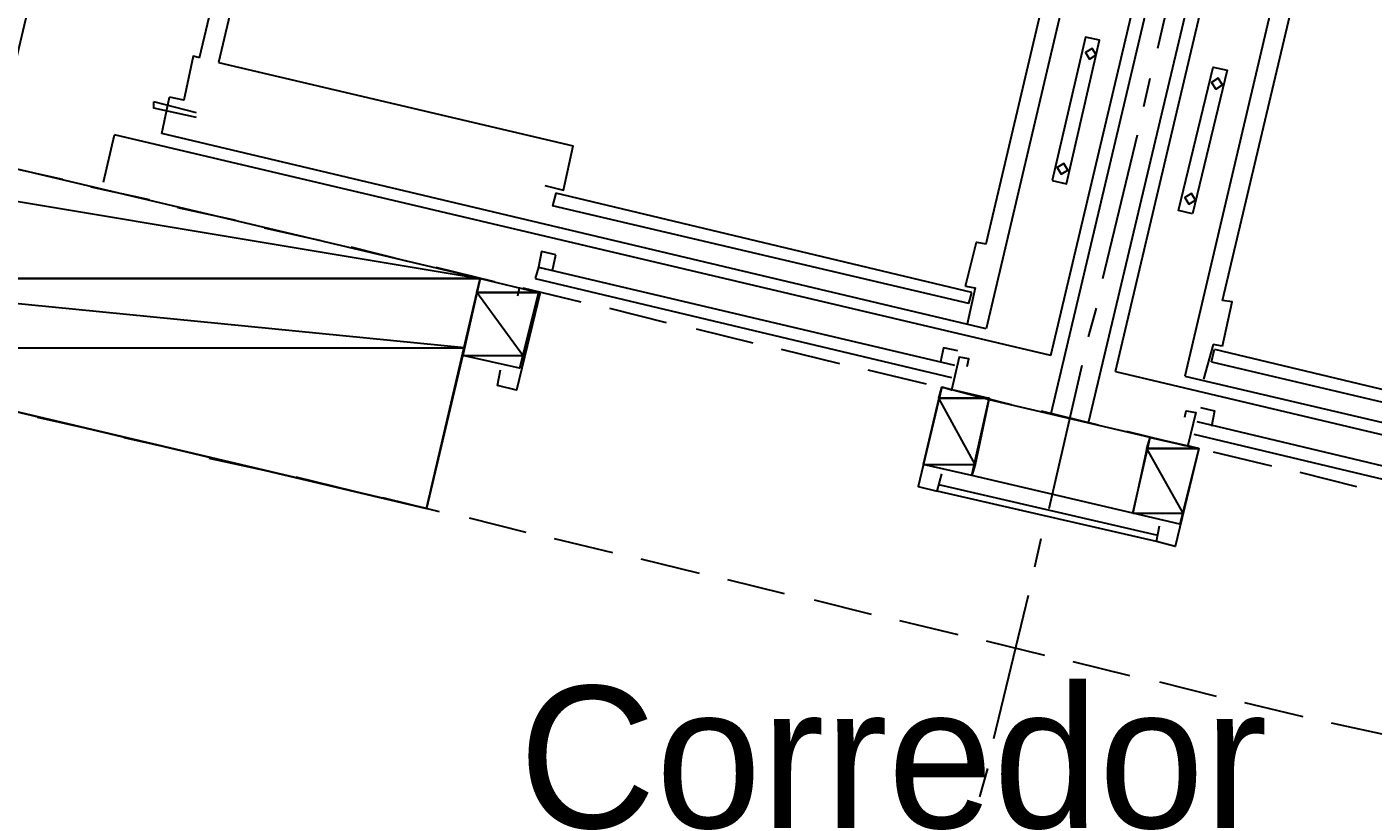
# Model space of a CAD drawing. Header units: feet. Extents: x -84 to 198, y -22 to 181.
# Drawn here: x 71.87 to 83.26, y 107.17 to 113.74 of the extents above; entities that cross this region are included whole.
import ezdxf
from ezdxf.enums import TextEntityAlignment as Align

# ---------------------------------------------------------------- set-up
doc = ezdxf.new("R2010")
doc.units = ezdxf.units.FT
for name, color, linetype in [('A-LINEA', 7, 'CONTINUOUS'), ('A-MURO-CONCRETO', 8, 'CONTINUOUS'), ('A-NOMBRE-ESPACIO', 2, 'CONTINUOUS')]:
    doc.layers.add(name, color=color, linetype=linetype)

msp = doc.modelspace()

# ---------------------------------------------------------------- linework, layer by layer
at = {"layer": 'A-LINEA'}
for p, q in [((73.3333, 113.4844), (74.6667, 119.1244)), ((73.3333, 113.4844), (74.6667, 119.1244)), ((74.8267, 119.0844), (73.4933, 113.4444)), ((74.8267, 119.0844), (73.4933, 113.4444)), ((82.4533, 118.5911), (80.5333, 110.4711)), ((82.4533, 118.5911), (80.5333, 110.4711)), ((82.7733, 118.5111), (80.8533, 110.4044)), ((82.7733, 118.5111), (80.8533, 110.4044)), ((81.68, 118.3778), (79.9867, 111.1911)), ((81.68, 118.3778), (79.9867, 111.1911)), ((83.36, 117.9778), (81.6667, 110.7911)), ((83.36, 117.9778), (81.6667, 110.7911)), ((79.9867, 111.9111), (81.32, 117.5511)), ((79.9867, 111.9111), (81.32, 117.5511)), ((81.9867, 111.4311), (83.32, 117.0711)), ((81.9867, 111.4311), (83.32, 117.0711)), ((80.5333, 110.9644), (81.8667, 116.5911)), ((80.5333, 110.9644), (81.8667, 116.5911)), ((81.08, 110.8311), (82.4133, 116.4711)), ((81.08, 110.8311), (82.4133, 116.4711)), ((81.44, 113.5644), (81.72, 114.7778)), ((81.44, 113.5644), (81.72, 114.7778)), ((73.4933, 113.4444), (76.4933, 112.7378)), ((73.4933, 113.4444), (76.4933, 112.7378)), ((81.32, 113.0711), (81.3733, 113.3111)), ((81.32, 113.0711), (81.3733, 113.3111)), ((73.3067, 113.0178), (72.9467, 113.1111)), ((73.3067, 113.0178), (72.9467, 113.1111)), ((73.0133, 112.8444), (73.08, 113.1511)), ((73.0133, 112.8444), (73.08, 113.1511)), ((79.9867, 111.1911), (73.0133, 112.8444)), ((79.9867, 111.1911), (73.0133, 112.8444)), ((72.52, 112.4311), (72.6133, 112.8311)), ((72.52, 112.4311), (72.6133, 112.8311)), ((80.5333, 110.9644), (72.6133, 112.8311)), ((80.5333, 110.9644), (72.6133, 112.8311)), ((80.9733, 111.6178), (81.2667, 112.8311)), ((80.9733, 111.6178), (81.2667, 112.8311)), ((71.6933, 112.5644), (72.1733, 112.4578)), ((71.6933, 112.5644), (72.1733, 112.4578)), ((72.4133, 112.3911), (72.9067, 112.2844)), ((72.4133, 112.3911), (72.9067, 112.2844)), ((76.3467, 112.3378), (76.32, 112.2311)), ((76.3467, 112.3378), (76.32, 112.2311)), ((79.8667, 111.4978), (76.3467, 112.3378)), ((79.8667, 111.4978), (76.3467, 112.3378)), ((73.1467, 112.2178), (73.64, 112.1111)), ((73.1467, 112.2178), (73.64, 112.1111)), ((79.84, 111.4044), (76.32, 112.2311)), ((79.84, 111.4044), (76.32, 112.2311)), ((73.88, 112.0444), (74.36, 111.9378)), ((73.88, 112.0444), (74.36, 111.9378)), ((74.6133, 111.8844), (75.0933, 111.7644)), ((74.6133, 111.8844), (75.0933, 111.7644)), ((76.32, 111.6844), (76.3467, 111.8178)), ((76.32, 111.6844), (76.3467, 111.8178)), ((75.3333, 111.7111), (75.8267, 111.5911)), ((75.3333, 111.7111), (75.8267, 111.5911)), ((76.2, 111.7111), (79.72, 110.8844)), ((76.2, 111.7111), (79.72, 110.8844)), ((76.1733, 111.6178), (79.6933, 110.7778)), ((76.1733, 111.6178), (79.6933, 110.7778)), ((76.2, 111.4978), (76.04, 110.8578)), ((76.2, 111.4978), (76.04, 110.8578)), ((76.0667, 111.5378), (76.56, 111.4178)), ((76.0667, 111.5378), (76.56, 111.4178)), ((79.8133, 111.5511), (79.8933, 111.5378)), ((79.8133, 111.5511), (79.8933, 111.5378)), ((79.8933, 111.5378), (79.8267, 111.2311)), ((79.8933, 111.5378), (79.8267, 111.2311)), ((79.84, 111.4044), (79.8667, 111.4978)), ((79.84, 111.4044), (79.8667, 111.4978)), ((76.8, 111.3644), (77.28, 111.2444)), ((76.8, 111.3644), (77.28, 111.2444)), ((80.8533, 111.1244), (80.92, 111.3644)), ((80.8533, 111.1244), (80.92, 111.3644)), ((77.5333, 111.1911), (78.0133, 111.0711)), ((77.5333, 111.1911), (78.0133, 111.0711)), ((81.9067, 111.0578), (81.8267, 110.7644)), ((81.9067, 111.0578), (81.8267, 110.7644)), ((81.9867, 111.0444), (81.9067, 111.0578)), ((81.9867, 111.0444), (81.9067, 111.0578)), ((78.2533, 111.0178), (78.7467, 110.8978)), ((78.2533, 111.0178), (78.7467, 110.8978)), ((81.8933, 110.9111), (81.92, 111.0178)), ((81.8933, 110.9111), (81.92, 111.0178)), ((81.8933, 110.9111), (85.4133, 110.0844)), ((81.8933, 110.9111), (85.4133, 110.0844)), ((81.92, 111.0178), (85.44, 110.1778)), ((81.92, 111.0178), (85.44, 110.1778)), ((78.9867, 110.8444), (79.48, 110.7244)), ((78.9867, 110.8444), (79.48, 110.7244)), ((80.52, 109.6711), (80.8, 110.8844)), ((80.52, 109.6711), (80.8, 110.8844)), ((81.08, 110.8311), (89, 108.9511)), ((81.08, 110.8311), (89, 108.9511)), ((79.6133, 110.6978), (79.4533, 110.0444)), ((79.6133, 110.6978), (79.4533, 110.0444)), ((80.0133, 110.5911), (79.6133, 110.6978)), ((80.0133, 110.5911), (79.6133, 110.6978)), ((81.6667, 110.7911), (88.64, 109.1511)), ((81.6667, 110.7911), (88.64, 109.1511)), ((79.72, 110.6711), (80.2, 110.5511)), ((79.72, 110.6711), (80.2, 110.5511)), ((79.8667, 109.9511), (80.0133, 110.6044)), ((79.8667, 109.9511), (80.0133, 110.6044)), ((81.3733, 110.2711), (80.0133, 110.5911)), ((81.3733, 110.2711), (80.0133, 110.5911)), ((80.4533, 110.4978), (80.9333, 110.3778)), ((80.4533, 110.4978), (80.9333, 110.3778)), ((71.96, 110.4444), (72.44, 110.3378)), ((71.96, 110.4444), (72.44, 110.3378)), ((85.2933, 109.5644), (81.7733, 110.4044)), ((85.2933, 109.5644), (81.7733, 110.4044)), ((72.6933, 110.2711), (73.1733, 110.1644)), ((72.6933, 110.2711), (73.1733, 110.1644)), ((81.1733, 110.3244), (81.6667, 110.2044)), ((81.1733, 110.3244), (81.6667, 110.2044)), ((81.2267, 109.6311), (81.3733, 110.2711)), ((81.2267, 109.6311), (81.3733, 110.2711)), ((81.7867, 110.1778), (81.3733, 110.2711)), ((81.7867, 110.1778), (81.3733, 110.2711)), ((85.2667, 109.4578), (81.7467, 110.2978)), ((85.2667, 109.4578), (81.7467, 110.2978)), ((81.7867, 110.1778), (81.6267, 109.5378)), ((81.7867, 110.1778), (81.6267, 109.5378)), ((81.9067, 110.1511), (82.4, 110.0311)), ((81.9067, 110.1511), (82.4, 110.0311)), ((73.4133, 110.0978), (73.9067, 109.9911)), ((73.4133, 110.0978), (73.9067, 109.9911)), ((79.8667, 109.9511), (79.4533, 110.0444)), ((79.8667, 109.9511), (79.4533, 110.0444)), ((74.1467, 109.9378), (74.64, 109.8178)), ((74.1467, 109.9378), (74.64, 109.8178)), ((81.2267, 109.6311), (79.8667, 109.9511)), ((81.2267, 109.6311), (79.8667, 109.9511)), ((82.64, 109.9778), (83.12, 109.8578)), ((82.64, 109.9778), (83.12, 109.8578)), ((81.4267, 109.3911), (79.5733, 109.8178)), ((81.4267, 109.4444), (79.5867, 109.8711)), ((74.88, 109.7644), (75.36, 109.6444)), ((74.88, 109.7644), (75.36, 109.6444)), ((75.6133, 109.5911), (76.0933, 109.4711)), ((75.6133, 109.5911), (76.0933, 109.4711)), ((81.6267, 109.5378), (81.2267, 109.6311)), ((81.6267, 109.5378), (81.2267, 109.6311)), ((76.3333, 109.4178), (76.8267, 109.2978)), ((76.3333, 109.4178), (76.8267, 109.2978)), ((80.4, 109.1778), (80.4533, 109.4178)), ((80.4, 109.1778), (80.4533, 109.4178)), ((77.0667, 109.2444), (77.56, 109.1244)), ((77.0667, 109.2444), (77.56, 109.1244)), ((77.8, 109.0711), (78.28, 108.9511)), ((77.8, 109.0711), (78.28, 108.9511)), ((78.5333, 108.8978), (79.0133, 108.7778)), ((78.5333, 108.8978), (79.0133, 108.7778)), ((80.0533, 107.7244), (80.3467, 108.9378)), ((80.0533, 107.7244), (80.3467, 108.9378)), ((79.2533, 108.7244), (79.7467, 108.6044)), ((79.2533, 108.7244), (79.7467, 108.6044)), ((79.9867, 108.5511), (80.48, 108.4311)), ((79.9867, 108.5511), (80.48, 108.4311)), ((80.72, 108.3778), (81.2, 108.2578)), ((80.72, 108.3778), (81.2, 108.2578)), ((81.4533, 108.2044), (81.9333, 108.0844)), ((81.4533, 108.2044), (81.9333, 108.0844)), ((82.1733, 108.0311), (82.6667, 107.9111)), ((82.1733, 108.0311), (82.6667, 107.9111)), ((82.9067, 107.8578), (83.4, 107.7511)), ((82.9067, 107.8578), (83.4, 107.7511)), ((79.9333, 107.2311), (80, 107.4711)), ((79.9333, 107.2311), (80, 107.4711))]:
    msp.add_line(p, q, dxfattribs=at)
for points in [[(77.6267, 119.7244), (78.0933, 121.6711), (72.3333, 123.0311), (69.4933, 111.0311), (75.2533, 109.6711), (75.7067, 111.6178), (71.5733, 112.5911), (73.4933, 120.7111), (77.6267, 119.7244)], [(77.6267, 119.7244), (78.0933, 121.6711), (72.3333, 123.0311), (69.4933, 111.0311), (75.2533, 109.6711), (75.7067, 111.6178), (71.5733, 112.5911), (73.4933, 120.7111), (77.6267, 119.7244)], [(80.5467, 112.4444), (80.6667, 112.4178), (80.9467, 113.6311), (80.8267, 113.6578), (80.5467, 112.4444)], [(80.5467, 112.4444), (80.6667, 112.4178), (80.9467, 113.6311), (80.8267, 113.6578), (80.5467, 112.4444)], [(80.8626, 113.4724), (80.9187, 113.507), (80.8841, 113.5632), (80.8279, 113.5285), (80.8626, 113.4724)], [(80.8626, 113.4724), (80.9187, 113.507), (80.8841, 113.5632), (80.8279, 113.5285), (80.8626, 113.4724)], [(73.3333, 113.4844), (73.28, 113.4978), (73.2, 113.1244), (73.08, 113.1511)], [(73.3333, 113.4844), (73.28, 113.4978), (73.2, 113.1244), (73.08, 113.1511)], [(81.7333, 112.1644), (81.6133, 112.1911), (81.9067, 113.4044), (82.0267, 113.3778), (81.7333, 112.1644)], [(81.7333, 112.1644), (81.6133, 112.1911), (81.9067, 113.4044), (82.0267, 113.3778), (81.7333, 112.1644)], [(81.9293, 113.219), (81.9854, 113.2537), (81.9507, 113.3099), (81.8946, 113.2752), (81.9293, 113.219)], [(81.9293, 113.219), (81.9854, 113.2537), (81.9507, 113.3099), (81.8946, 113.2752), (81.9293, 113.219)], [(73.3067, 112.9778), (72.9467, 113.0578), (72.9467, 113.1111)], [(73.3067, 112.9778), (72.9467, 113.0578), (72.9467, 113.1111)], [(76.2533, 112.4044), (76.4133, 112.3644), (76.4933, 112.7378)], [(76.2533, 112.4044), (76.4133, 112.3644), (76.4933, 112.7378)], [(80.6226, 112.499), (80.6787, 112.5337), (80.6441, 112.5899), (80.5879, 112.5552), (80.6226, 112.499)], [(80.6226, 112.499), (80.6787, 112.5337), (80.6441, 112.5899), (80.5879, 112.5552), (80.6226, 112.499)], [(81.7026, 112.2457), (81.7587, 112.2804), (81.7241, 112.3365), (81.6679, 112.3019), (81.7026, 112.2457)], [(81.7026, 112.2457), (81.7587, 112.2804), (81.7241, 112.3365), (81.6679, 112.3019), (81.7026, 112.2457)], [(76.3467, 111.8178), (76.2267, 111.8444), (76.2, 111.7111), (76.1733, 111.6178)], [(76.3467, 111.8178), (76.2267, 111.8444), (76.2, 111.7111), (76.1733, 111.6178)], [(79.8133, 111.5511), (79.9067, 111.9244), (79.9867, 111.9111)], [(79.8133, 111.5511), (79.9067, 111.9244), (79.9867, 111.9111)], [(76.04, 110.8578), (75.56, 110.9644), (75.7067, 111.6178), (76.2, 111.4978)], [(76.04, 110.8578), (75.56, 110.9644), (75.7067, 111.6178), (76.2, 111.4978)], [(76.0267, 111.4711), (76.04, 111.5378), (76.2133, 111.4978), (76.0133, 110.6711), (75.8533, 110.7111), (75.88, 110.8444)], [(76.0267, 111.4711), (76.04, 111.5378), (76.2133, 111.4978), (76.0133, 110.6711), (75.8533, 110.7111), (75.88, 110.8444)], [(81.9867, 111.0444), (82.0667, 111.4178), (81.9867, 111.4311)], [(81.9867, 111.0444), (82.0667, 111.4178), (81.9867, 111.4311)], [(79.7467, 111.0044), (79.6267, 111.0311), (79.6, 110.9111)], [(79.7467, 111.0044), (79.6267, 111.0311), (79.6, 110.9111)], [(79.8267, 110.8711), (79.84, 110.9378), (79.76, 110.9511), (79.6933, 110.6711), (79.6133, 110.6978), (79.4133, 109.8578), (79.5733, 109.8178), (79.6133, 109.9644)], [(79.8267, 110.8711), (79.84, 110.9378), (79.76, 110.9511), (79.6933, 110.6711), (79.6133, 110.6978), (79.4133, 109.8578), (79.5733, 109.8178), (79.6133, 109.9644)], [(81.6667, 110.4444), (81.68, 110.4978), (81.76, 110.4844), (81.6933, 110.2044), (81.7867, 110.1778), (81.5867, 109.3511), (81.4267, 109.3911), (81.4533, 109.5244)], [(81.6667, 110.4444), (81.68, 110.4978), (81.76, 110.4844), (81.6933, 110.2044), (81.7867, 110.1778), (81.5867, 109.3511), (81.4267, 109.3911), (81.4533, 109.5244)], [(81.8, 110.5244), (81.92, 110.4978), (81.8933, 110.3644)], [(81.8, 110.5244), (81.92, 110.4978), (81.8933, 110.3644)]]:
    msp.add_lwpolyline(points, dxfattribs=at)
at = {"layer": 'A-MURO-CONCRETO'}
for points in [[(69.8533, 112.5911), (75.7067, 111.6178), (69.6267, 111.6178), (69.8533, 112.5911), (69.8533, 112.5911)], [(69.8533, 112.5911), (75.7067, 111.6178), (69.6267, 111.6178), (69.8533, 112.5911), (69.8533, 112.5911)], [(71.5733, 112.5911), (69.8533, 112.5911), (75.7067, 111.6178), (71.5733, 112.5911)], [(71.5733, 112.5911), (69.8533, 112.5911), (75.7067, 111.6178), (71.5733, 112.5911)], [(69.6267, 111.6178), (69.4933, 111.0311), (75.5733, 111.0311), (69.6267, 111.6178)], [(69.6267, 111.6178), (69.4933, 111.0311), (75.5733, 111.0311), (69.6267, 111.6178)], [(69.6267, 111.6178), (75.7067, 111.6178), (75.5733, 111.0311), (69.6267, 111.6178), (69.6267, 111.6178)], [(69.6267, 111.6178), (75.7067, 111.6178), (75.5733, 111.0311), (69.6267, 111.6178), (69.6267, 111.6178)], [(75.7067, 111.6178), (76.2, 111.4978), (75.68, 111.4978), (75.7067, 111.6178), (75.7067, 111.6178)], [(75.7067, 111.6178), (76.2, 111.4978), (75.68, 111.4978), (75.7067, 111.6178), (75.7067, 111.6178)], [(75.68, 111.4978), (75.56, 110.9644), (76.0667, 110.9644), (75.68, 111.4978)], [(75.68, 111.4978), (75.56, 110.9644), (76.0667, 110.9644), (75.68, 111.4978)], [(75.68, 111.4978), (76.2, 111.4978), (76.0667, 110.9644), (75.68, 111.4978), (75.68, 111.4978)], [(75.68, 111.4978), (76.2, 111.4978), (76.0667, 110.9644), (75.68, 111.4978), (75.68, 111.4978)], [(69.4933, 111.0311), (75.5733, 111.0311), (75.2533, 109.6711), (69.4933, 111.0311), (69.4933, 111.0311)], [(69.4933, 111.0311), (75.5733, 111.0311), (75.2533, 109.6711), (69.4933, 111.0311), (69.4933, 111.0311)], [(75.56, 110.9644), (76.0667, 110.9644), (76.04, 110.8578), (75.56, 110.9644), (75.56, 110.9644)], [(75.56, 110.9644), (76.0667, 110.9644), (76.04, 110.8578), (75.56, 110.9644), (75.56, 110.9644)], [(79.6133, 110.6978), (80.0133, 110.6044), (79.5867, 110.6044), (79.6133, 110.6978), (79.6133, 110.6978)], [(79.6133, 110.6978), (80.0133, 110.6044), (79.5867, 110.6044), (79.6133, 110.6978), (79.6133, 110.6978)], [(79.5867, 110.6044), (79.4533, 110.0444), (79.8933, 110.0444), (79.5867, 110.6044)], [(79.5867, 110.6044), (79.4533, 110.0444), (79.8933, 110.0444), (79.5867, 110.6044)], [(79.5867, 110.6044), (80.0133, 110.6044), (79.8933, 110.0444), (79.5867, 110.6044), (79.5867, 110.6044)], [(79.5867, 110.6044), (80.0133, 110.6044), (79.8933, 110.0444), (79.5867, 110.6044), (79.5867, 110.6044)], [(81.3733, 110.2711), (81.7867, 110.1778), (81.3467, 110.1778), (81.3733, 110.2711), (81.3733, 110.2711)], [(81.3733, 110.2711), (81.7867, 110.1778), (81.3467, 110.1778), (81.3733, 110.2711), (81.3733, 110.2711)], [(81.3467, 110.1778), (81.2267, 109.6311), (81.6533, 109.6311), (81.3467, 110.1778)], [(81.3467, 110.1778), (81.2267, 109.6311), (81.6533, 109.6311), (81.3467, 110.1778)], [(81.3467, 110.1778), (81.7867, 110.1778), (81.6533, 109.6311), (81.3467, 110.1778), (81.3467, 110.1778)], [(81.3467, 110.1778), (81.7867, 110.1778), (81.6533, 109.6311), (81.3467, 110.1778), (81.3467, 110.1778)], [(79.4533, 110.0444), (79.8933, 110.0444), (79.8667, 109.9511), (79.4533, 110.0444), (79.4533, 110.0444)], [(79.4533, 110.0444), (79.8933, 110.0444), (79.8667, 109.9511), (79.4533, 110.0444), (79.4533, 110.0444)], [(81.2267, 109.6311), (81.6533, 109.6311), (81.6267, 109.5378), (81.2267, 109.6311), (81.2267, 109.6311)], [(81.2267, 109.6311), (81.6533, 109.6311), (81.6267, 109.5378), (81.2267, 109.6311), (81.2267, 109.6311)]]:
    msp.add_lwpolyline(points, dxfattribs=at)

# ---------------------------------------------------------------- texts
at = {"layer": 'A-NOMBRE-ESPACIO'}
msp.add_text('Corredor', height=1.2, dxfattribs=at).set_placement((79.2, 106.9689), align=Align.CENTER)

doc.saveas('drawing.dxf')
